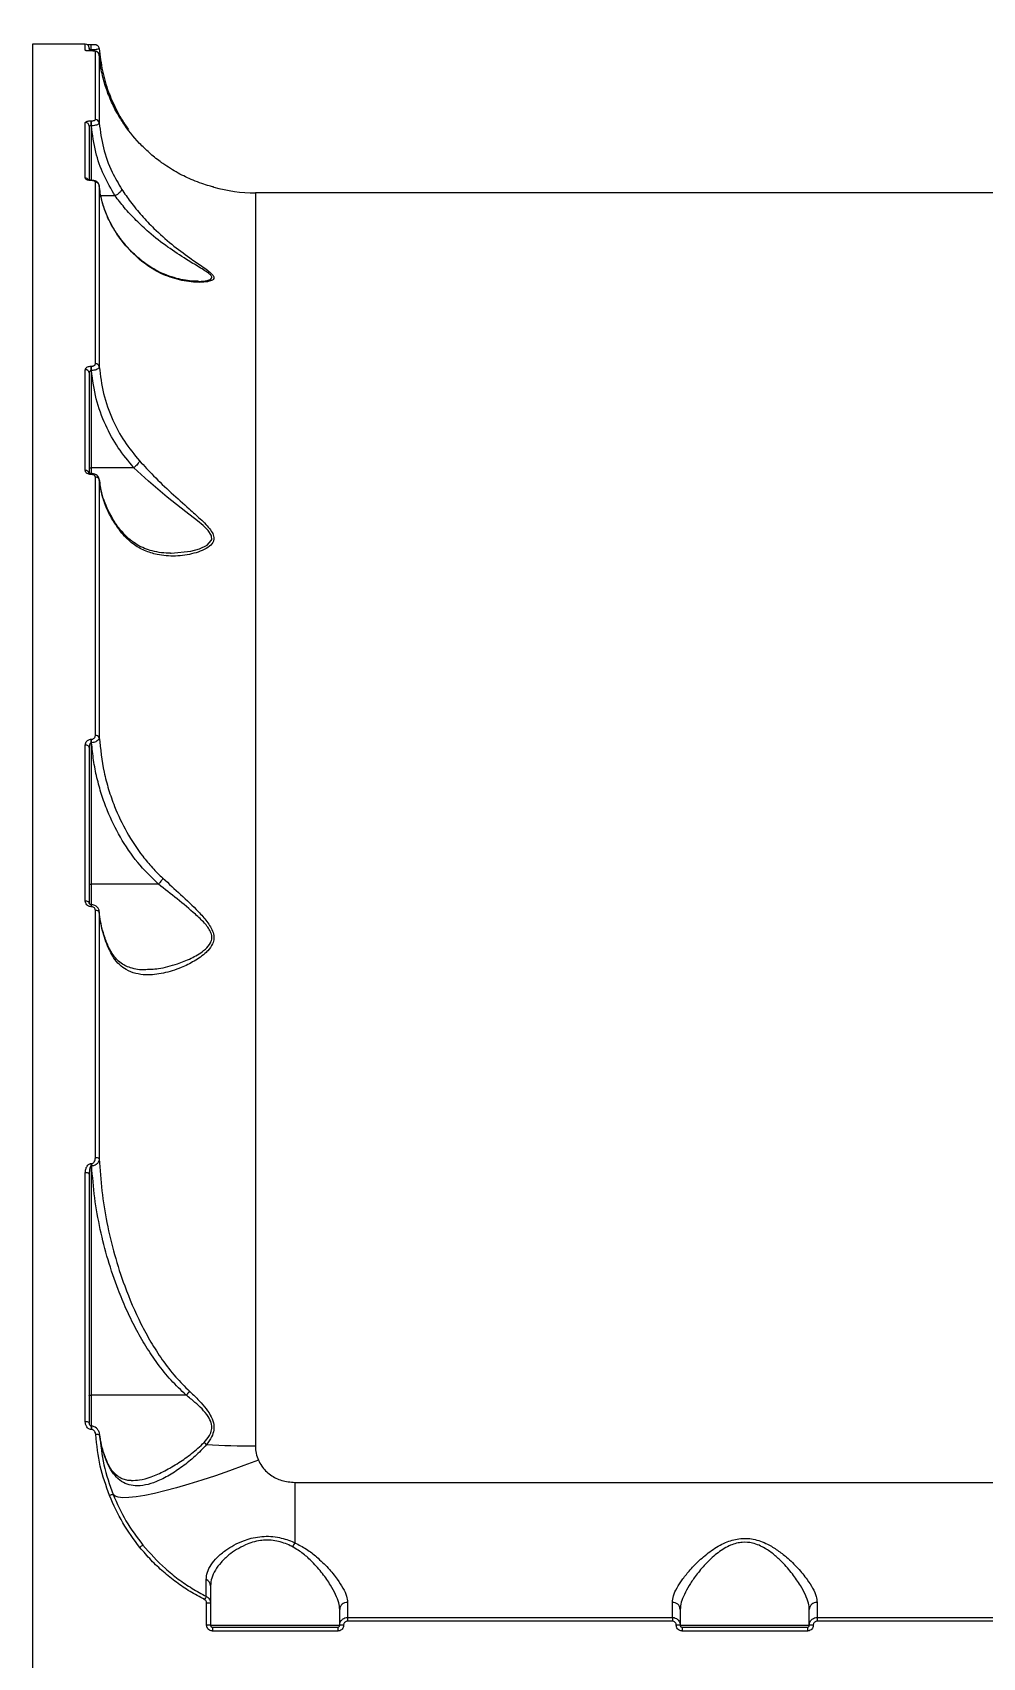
# Model space of a CAD drawing. Header units: millimetres. Extents: x -8760 to 8364, y -7998 to 7451.
# Drawn here: x 62.4 to 305.1, y -2400.8 to -1985.6 of the extents above; entities that cross this region are included whole.
import ezdxf

# ---------------------------------------------------------------- set-up
doc = ezdxf.new("R2010")
doc.units = ezdxf.units.MM
for name, color, linetype in [('DIKOM_ОБЪЕКТ', 7, 'Continuous'), ('DIKOM_РАЗМЕР_ЗОНА', 7, 'Continuous'), ('DIKOM_РАЗМЕР_ОБЪЕКТА', 7, 'Continuous')]:
    doc.layers.add(name, color=color, linetype=linetype)
doc.styles.add('style1', font='arial.ttf', dxfattribs={"width": 0.8})
doc.dimstyles.new('1-50', dxfattribs={"dimtxt": 300, "dimasz": 200, "dimexe": 100, "dimexo": 0, "dimgap": 100, "dimtad": 1, "dimtxsty": 'style1', "dimcen": 200, "dimclrd": 7, "dimclre": 7, "dimclrt": 7, "dimadec": 1, "dimazin": 2, "dimtfac": 1, "dimtmove": 0, "dimatfit": 2, "dimfxl": 0, "dimlwd": 25, "dimlwe": 18, "dimarcsym": 0})

# ---------------------------------------------------------------- blocks, each defined once
blk = doc.blocks.new('*D21')
at = {"layer": 'Defpoints', "color": 0, "transparency": 16777216}
for p in [(-7755.65, -10.55), (8364.4, -2410.44), (8364.4, -7897.56)]:
    blk.add_point(p, dxfattribs=at)
at = {"layer": 'DIKOM_РАЗМЕР_ЗОНА', "color": 7, "lineweight": 18, "transparency": 16777216}
for p, q in [((-7755.65, -10.55), (-7755.65, -7997.56)), ((8364.4, -2410.44), (8364.4, -7997.56))]:
    blk.add_line(p, q, dxfattribs=at)
at = {"layer": 'DIKOM_РАЗМЕР_ЗОНА', "color": 7, "lineweight": 25, "transparency": 16777216}
blk.add_line((-7555.65, -7897.56), (8164.4, -7897.56), dxfattribs=at)
at = {"layer": 'DIKOM_РАЗМЕР_ЗОНА', "color": 7, "transparency": 16777216}
for points in [[(-7555.65, -7864.23), (-7555.65, -7930.9), (-7755.65, -7897.56)], [(8164.4, -7864.23), (8164.4, -7930.9), (8364.4, -7897.56)]]:
    blk.add_solid(points, dxfattribs=at)
at = {"layer": 'DIKOM_РАЗМЕР_ЗОНА', "color": 7, "transparency": 16777216, "insert": (1040.74, -7644.39), "char_height": 300, "attachment_point": 5, "style": 'style1'}
blk.add_mtext('16100', dxfattribs=at)
blk = doc.blocks.new('*D19')
at = {"layer": 'Defpoints', "color": 0, "transparency": 16777216}
for p in [(-5756.7, -306.55), (6365.48, -2710.55), (6365.48, -7111.41)]:
    blk.add_point(p, dxfattribs=at)
at = {"layer": 'DIKOM_РАЗМЕР_ОБЪЕКТА', "color": 7, "lineweight": 18, "transparency": 16777216}
for p, q in [((-5756.7, -306.55), (-5756.7, -7211.41)), ((6365.48, -2710.55), (6365.48, -7211.41))]:
    blk.add_line(p, q, dxfattribs=at)
at = {"layer": 'DIKOM_РАЗМЕР_ОБЪЕКТА', "color": 7, "lineweight": 25, "transparency": 16777216}
blk.add_line((-5556.7, -7111.41), (6165.48, -7111.41), dxfattribs=at)
at = {"layer": 'DIKOM_РАЗМЕР_ОБЪЕКТА', "color": 7, "transparency": 16777216}
for points in [[(-5556.7, -7078.08), (-5556.7, -7144.75), (-5756.7, -7111.41)], [(6165.48, -7078.08), (6165.48, -7144.75), (6365.48, -7111.41)]]:
    blk.add_solid(points, dxfattribs=at)
at = {"layer": 'DIKOM_РАЗМЕР_ОБЪЕКТА', "color": 7, "transparency": 16777216, "insert": (1047.24, -6858.24), "char_height": 300, "attachment_point": 5, "style": 'style1'}
blk.add_mtext('12100', dxfattribs=at)

msp = doc.modelspace()

# ---------------------------------------------------------------- linework, layer by layer
at = {"layer": 'DIKOM_ОБЪЕКТ', "color": 7, "linetype": 'Continuous', "lineweight": 15}
for p, q in [((75.892, -1988.554), (62.392, -1988.554)), ((62.392, -1988.554), (62.392, -2407.552)), ((75.892, -1990.151), (75.892, -1988.554)), ((77.424, -1988.723), (77.392, -1988.723)), ((77.392, -1990.058), (77.392, -1988.723)), ((77.424, -1990.058), (77.424, -1988.723)), ((76.892, -1989.554), (76.892, -1990.158)), ((77.424, -1990.058), (77.392, -1990.058)), ((77.392, -1990.058), (77.392, -1990.31)), ((77.495, -1990.312), (77.392, -1990.312)), ((77.392, -1990.312), (77.392, -1990.317)), ((77.495, -1990.317), (77.392, -1990.317)), ((77.449, -1990.232), (77.424, -1990.058)), ((77.495, -1990.312), (77.495, -1990.317)), ((78.452, -2007.857), (78.452, -1990.427)), ((79.449, -1991.349), (79.449, -2008.741)), ((75.892, -2022.817), (75.892, -2008.616)), ((77.392, -2008.159), (77.447, -2008.159)), ((77.392, -2009.443), (77.392, -2008.159)), ((77.447, -2009.443), (77.392, -2009.443)), ((77.392, -2009.443), (77.392, -2023.361)), ((77.447, -2009.443), (77.447, -2008.159)), ((76.892, -2009.568), (76.892, -2023.195)), ((77.471, -2023.361), (77.392, -2023.361)), ((77.392, -2023.361), (77.392, -2023.444)), ((77.471, -2023.444), (77.392, -2023.444)), ((77.471, -2023.361), (77.471, -2023.361)), ((77.471, -2023.361), (77.471, -2023.444)), ((78.452, -2070.243), (78.452, -2023.855)), ((79.449, -2024.704), (79.449, -2070.989)), ((83.506, -2027.325), (79.844, -2027.325)), ((489.442, -2026.554), (119.342, -2026.554)), ((119.342, -2026.554), (119.342, -2346.707)), ((75.892, -2097.513), (75.892, -2071.792)), ((77.392, -2070.852), (77.471, -2070.852)), ((77.392, -2071.983), (77.392, -2070.852)), ((77.471, -2071.983), (77.471, -2070.852)), ((76.892, -2072.594), (76.892, -2098.253)), ((77.392, -2071.983), (77.392, -2096.784)), ((77.471, -2071.983), (77.392, -2071.983)), ((88.279, -2096.784), (77.392, -2096.784)), ((77.392, -2096.784), (77.392, -2098.23)), ((77.447, -2098.264), (77.392, -2098.264)), ((77.392, -2098.264), (77.392, -2098.526)), ((77.447, -2098.526), (77.392, -2098.526)), ((77.447, -2098.264), (77.447, -2098.526)), ((78.452, -2165.182), (78.452, -2099.205)), ((79.449, -2099.887), (79.449, -2165.719)), ((79.642, -2100.67), (79.521, -2099.79)), ((77.392, -2166.148), (77.495, -2166.148)), ((77.392, -2167.047), (77.392, -2166.148)), ((77.392, -2167.047), (77.392, -2203.202)), ((77.495, -2167.047), (77.392, -2167.047)), ((77.495, -2167.047), (77.495, -2166.148)), ((75.892, -2207.532), (75.892, -2167.669)), ((76.892, -2168.242), (76.892, -2208.011)), ((94.552, -2203.202), (77.392, -2203.202)), ((77.392, -2203.202), (77.392, -2208.425)), ((77.424, -2208.424), (77.392, -2208.424)), ((77.392, -2208.424), (77.392, -2208.949)), ((77.424, -2208.424), (77.424, -2208.949)), ((77.424, -2208.949), (77.392, -2208.949)), ((78.452, -2273.1), (78.452, -2209.921)), ((79.449, -2210.359), (79.449, -2273.398)), ((79.515, -2210.65), (79.481, -2210.226)), ((77.392, -2274.574), (77.513, -2274.574)), ((77.392, -2275.212), (77.392, -2274.574)), ((77.392, -2275.212), (77.392, -2333.742)), ((77.513, -2275.212), (77.392, -2275.212)), ((77.513, -2275.212), (77.513, -2274.574)), ((75.892, -2340.579), (75.892, -2276.94)), ((76.892, -2277.253), (76.892, -2340.741)), ((101.639, -2333.742), (77.392, -2333.742)), ((77.392, -2333.742), (77.392, -2341.711)), ((77.479, -2341.692), (77.392, -2341.692)), ((77.392, -2341.692), (77.392, -2342.535)), ((77.479, -2342.535), (77.392, -2342.535)), ((77.479, -2341.692), (77.479, -2342.535)), ((129.392, -2356.052), (479.392, -2356.052)), ((129.392, -2356.052), (129.392, -2371.461)), ((106.892, -2392.516), (106.892, -2386.89)), ((107.892, -2386.941), (107.892, -2392.554)), ((142.892, -2386.697), (142.892, -2390.554)), ((225.892, -2390.554), (225.892, -2386.697)), ((262.892, -2386.697), (262.892, -2390.554)), ((140.892, -2392.554), (140.892, -2388.504)), ((142.892, -2390.554), (142.892, -2391.514)), ((142.892, -2390.554), (225.892, -2390.554)), ((225.892, -2390.554), (225.892, -2391.514)), ((227.892, -2388.504), (227.892, -2392.554)), ((260.892, -2392.554), (260.892, -2388.504)), ((262.892, -2390.554), (262.892, -2391.514)), ((262.892, -2390.554), (345.892, -2390.554)), ((107.892, -2392.554), (140.892, -2392.554)), ((108.392, -2393.054), (108.392, -2394.02)), ((108.392, -2393.054), (140.392, -2393.054)), ((140.392, -2394.02), (108.392, -2394.02)), ((140.392, -2393.054), (140.392, -2394.02)), ((225.892, -2391.514), (142.892, -2391.514)), ((227.892, -2392.554), (260.892, -2392.554)), ((228.392, -2393.054), (228.392, -2394.02)), ((228.392, -2393.054), (260.392, -2393.054)), ((260.392, -2394.02), (228.392, -2394.02)), ((260.392, -2393.054), (260.392, -2394.02)), ((345.892, -2391.514), (262.892, -2391.514))]:
    msp.add_line(p, q, dxfattribs=at)
at = {"layer": 'DIKOM_ОБЪЕКТ', "color": 7, "linetype": 'Continuous', "lineweight": 15, "flags": 128}
for points in [[(76.892, -2096.947), (76.901, -2096.915), (76.93, -2096.885), (76.976, -2096.856), (77.038, -2096.832), (77.114, -2096.811), (77.2, -2096.796), (77.294, -2096.787), (77.392, -2096.784)], [(97.696, -2118.624), (97.826, -2118.636), (102.847, -2118.106), (105.025, -2117.502), (107.009, -2116.557), (108.081, -2115.412), (108.181, -2115.108), (108.136, -2114.251), (108.039, -2113.987), (107.293, -2112.854), (106.033, -2111.589), (104.56, -2110.345), (101.583, -2108.025), (96.816, -2104.304), (92.025, -2100.266), (88.283, -2096.784), (88.282, -2096.783), (88.282, -2096.783)], [(76.892, -2168.242), (76.872, -2168.131), (76.815, -2168.023), (76.723, -2167.924), (76.599, -2167.837), (76.447, -2167.766), (76.274, -2167.713), (76.087, -2167.68), (75.892, -2167.669)], [(76.892, -2203.363), (76.901, -2203.331), (76.93, -2203.301), (76.976, -2203.273), (77.038, -2203.249), (77.114, -2203.229), (77.2, -2203.214), (77.294, -2203.205), (77.392, -2203.202)], [(76.892, -2208.011), (76.872, -2207.918), (76.815, -2207.828), (76.723, -2207.745), (76.599, -2207.673), (76.447, -2207.613), (76.274, -2207.569), (76.087, -2207.542), (75.892, -2207.532)], [(79.449, -2210.359), (79.418, -2210.272), (79.353, -2210.189), (79.257, -2210.114), (79.132, -2210.048), (78.984, -2209.994), (78.817, -2209.954), (78.638, -2209.929), (78.452, -2209.921)], [(76.892, -2277.253), (76.872, -2277.192), (76.815, -2277.134), (76.723, -2277.079), (76.599, -2277.032), (76.447, -2276.993), (76.274, -2276.964), (76.087, -2276.946), (75.892, -2276.94)], [(76.892, -2333.902), (76.901, -2333.871), (76.93, -2333.841), (76.976, -2333.813), (77.038, -2333.789), (77.114, -2333.769), (77.2, -2333.754), (77.294, -2333.745), (77.392, -2333.742)], [(120.101, -2350.348), (116.407, -2351.755), (112.75, -2353.087), (109.165, -2354.333), (105.688, -2355.479), (102.354, -2356.513), (99.195, -2357.427), (96.242, -2358.211), (93.524, -2358.857), (91.069, -2359.359), (88.901, -2359.712), (87.041, -2359.912), (85.507, -2359.958), (84.315, -2359.848), (83.475, -2359.585), (82.998, -2359.17)]]:
    msp.add_lwpolyline(points, dxfattribs=at)
at = {"layer": 'DIKOM_ОБЪЕКТ', "color": 7, "linetype": 'Continuous', "lineweight": 15}
for centre, radius, start, end in [((75.892, -1989.554), 1, 0, 90), ((75.892, -1991.154), 1.003, 63.22771, 90.005), ((78.453, -1991.425), 0.998, 4.33947, 90.11218), ((75.915, -2009.592), 0.977, 1.4291, 91.37294), ((78.472, -2008.839), 0.982, 5.70002, 91.17802), ((75.903, -2023.845), 1.028, 37.69201, 90.64436), ((78.488, -2024.823), 0.968, 7.04018, 92.1481), ((119.342, -1986.554), 40, 254.58804, 270), ((75.981, -2072.705), 0.917, 6.961, 95.58956), ((78.531, -2071.176), 0.937, 11.51637, 94.84911), ((75.99, -2098.455), 0.947, 20.96182, 95.95046), ((78.555, -2100.124), 0.925, 14.81727, 96.3997), ((78.601, -2166.098), 0.929, 24.11677, 99.27927), ((78.653, -2274.239), 1.157, 46.57551, 100.05491), ((76.135, -2342.244), 1.683, 63.28694, 98.32383), ((78.903, -2345.783), 1.97, 70.73087, 100.08952), ((102.691, -2350.817), 6.089, 46.73288, 54.34216), ((119.219, -2110.368), 236.339, 267.00332, 270.02967), ((83.154, -2361.546), 2.381, 93.76848, 117.08292), ((92.249, -2375.268), 3.558, 117.46657, 132.78415), ((135.746, -2375.409), 7.481, 148.14709, 157.16924), ((106.131, -2382.508), 1.761, 1.82847, 68.86023), ((115.046, -2390.146), 9.641, 148.84124, 154.50334), ((107.141, -2391.775), 4.892, 81.17248, 92.9208), ((142.8, -2388.605), 1.911, 87.24527, 176.95159), ((225.983, -2388.605), 1.911, 3.04831, 92.75144), ((262.8, -2388.605), 1.911, 87.24527, 176.95159), ((107.141, -2399.095), 6.584, 83.45543, 92.17164), ((141.642, -2399.099), 6.587, 87.82974, 96.54266), ((227.141, -2399.095), 6.584, 83.45543, 92.17164), ((261.642, -2399.099), 6.587, 87.82974, 96.54266)]:
    msp.add_arc(centre, radius, start, end, dxfattribs=at)
for points, knots in [([(77.391, -1988.722), (77.378, -1988.722), (77.199, -1988.723), (76.856, -1988.72), (76.517, -1988.715), (76.407, -1988.711), (76.391, -1988.71)], [0, 0, 0, 0, 0.03522892, 0.47706817, 0.92700377, 1, 1, 1, 1]), ([(79.445, -1989.673), (79.446, -1989.668), (79.457, -1989.546), (79.369, -1989.333), (79.215, -1989.09), (79.033, -1988.932), (78.859, -1988.835), (78.711, -1988.785), (78.605, -1988.763), (78.521, -1988.751), (78.382, -1988.739), (78.155, -1988.73), (77.776, -1988.723), (77.534, -1988.723), (77.424, -1988.723)], [0, 0, 0, 0, 0.0055954, 0.1255516, 0.2215457, 0.3025426, 0.3710253, 0.426567, 0.4668799, 0.5036758, 0.5647198, 0.7524163, 0.8880517, 1, 1, 1, 1]), ([(79.445, -1989.673), (79.446, -1989.668), (79.457, -1989.546), (79.369, -1989.333), (79.215, -1989.09), (79.033, -1988.932), (78.859, -1988.835), (78.711, -1988.785), (78.605, -1988.763), (78.521, -1988.751), (78.382, -1988.739), (78.155, -1988.73), (77.776, -1988.723), (77.534, -1988.723), (77.424, -1988.723)], [0, 0, 0, 0, 0.0055954, 0.1255516, 0.2215457, 0.3025426, 0.3710253, 0.426567, 0.4668799, 0.5036758, 0.5647198, 0.7524163, 0.8880517, 1, 1, 1, 1]), ([(77.392, -1990.317), (77.322, -1990.316), (77.079, -1990.315), (76.684, -1990.3), (76.275, -1990.265), (75.959, -1990.214), (75.915, -1990.173), (75.892, -1990.151)], [0, 0, 0, 0, 0.07962453, 0.27571725, 0.47074479, 0.71054428, 1, 1, 1, 1]), ([(77.302, -1990.311), (77.235, -1990.31), (77.038, -1990.31), (76.73, -1990.295), (76.445, -1990.273), (76.283, -1990.248), (76.271, -1990.245), (76.267, -1990.244)], [0, 0, 0, 0, 0.1213902, 0.3603962, 0.6194131, 0.8717011, 1, 1, 1, 1]), ([(77.392, -1990.058), (77.349, -1990.055), (77.294, -1990.052), (77.191, -1990.028), (77.081, -1989.983), (76.972, -1989.895), (76.904, -1989.79), (76.895, -1989.716), (76.892, -1989.68)], [0, 0, 0, 0, 0.1272112, 0.1626801, 0.3404427, 0.5454452, 0.783075, 1, 1, 1, 1]), ([(79.449, -1989.682), (79.435, -1989.713), (79.404, -1989.779), (79.113, -1989.879), (78.651, -1989.965), (78.07, -1990.03), (77.641, -1990.048), (77.424, -1990.058)], [0, 0, 0, 0, 0.1847726, 0.3987911, 0.6012378, 0.7990037, 1, 1, 1, 1]), ([(79.448, -1991.342), (79.448, -1991.342), (79.464, -1991.221), (79.37, -1991), (79.211, -1990.745), (79.014, -1990.576), (78.82, -1990.471), (78.625, -1990.405), (78.388, -1990.358), (78.074, -1990.328), (77.713, -1990.312), (77.52, -1990.314), (77.457, -1990.314)], [0, 0, 0, 0, 0.0006461, 0.1306621, 0.2350446, 0.3261274, 0.409051, 0.4910191, 0.6064914, 0.7971352, 0.9339931, 1, 1, 1, 1]), ([(78.452, -1990.427), (78.435, -1990.411), (78.407, -1990.382), (78.202, -1990.349), (77.945, -1990.327), (77.695, -1990.318), (77.541, -1990.317), (77.495, -1990.317)], [0, 0, 0, 0, 0.30253742, 0.53469663, 0.7254846, 0.91709303, 1, 1, 1, 1]), ([(79.449, -1989.682), (79.668, -1991.606), (80.097, -1995.379), (81.283, -1999.39), (82.08, -2001.468), (82.207, -2001.799)], [0, 0, 0, 0, 0.4665347, 0.9150106, 1, 1, 1, 1]), ([(95.734, -2019.097), (95.491, -2018.922), (94.268, -2018.043), (92.203, -2016.355), (88.836, -2013.098), (86.081, -2009.614), (83.727, -2005.739), (82.154, -2002.526), (80.831, -1998.897), (79.876, -1995.165), (79.591, -1992.621), (79.449, -1991.349)], [0, 0, 0, 0, 0.024296, 0.1222472, 0.2202179, 0.4215158, 0.5118874, 0.6322357, 0.7525909, 0.8762945, 1, 1, 1, 1]), ([(82.207, -2001.799), (82.211, -2001.808), (82.239, -2001.879), (82.239, -2001.991), (82.12, -2002.121), (82.09, -2002.154)], [0, 0, 0, 0, 0.0909895, 0.7718558, 1, 1, 1, 1]), ([(82.207, -2001.799), (82.827, -2003.229), (83.838, -2005.56), (85.532, -2008.438), (86.522, -2009.808), (86.927, -2010.368)], [0, 0, 0, 0, 0.4841665, 0.7890456, 1, 1, 1, 1]), ([(75.892, -2008.616), (75.908, -2008.564), (75.941, -2008.461), (76.2, -2008.324), (76.581, -2008.221), (77.003, -2008.167), (77.281, -2008.161), (77.392, -2008.159)], [0, 0, 0, 0, 0.2150397, 0.4299773, 0.6447261, 0.8592369, 1, 1, 1, 1]), ([(77.392, -2009.443), (77.355, -2009.444), (77.262, -2009.445), (77.121, -2009.46), (76.994, -2009.488), (76.908, -2009.525), (76.897, -2009.554), (76.892, -2009.568)], [0, 0, 0, 0, 0.1407143, 0.3552044, 0.5700188, 0.7849365, 1, 1, 1, 1]), ([(77.447, -2008.159), (77.521, -2008.158), (77.709, -2008.154), (77.991, -2008.117), (78.246, -2008.049), (78.418, -2007.958), (78.44, -2007.891), (78.452, -2007.857)], [0, 0, 0, 0, 0.14226967, 0.35714273, 0.57160111, 0.78578125, 1, 1, 1, 1]), ([(79.449, -2008.741), (79.427, -2008.813), (79.383, -2008.956), (79.04, -2009.158), (78.533, -2009.319), (77.969, -2009.415), (77.595, -2009.435), (77.447, -2009.443)], [0, 0, 0, 0, 0.2142387, 0.4283113, 0.6427237, 0.8575887, 1, 1, 1, 1]), ([(83.506, -2027.325), (82.485, -2025.572), (80.417, -2022.025), (78.294, -2015.987), (77.739, -2011.698), (77.447, -2009.443)], [0, 0, 0, 0, 0.31656854, 0.64066642, 1, 1, 1, 1]), ([(79.449, -2008.741), (79.727, -2010.856), (80.292, -2015.143), (82.37, -2020.851), (84.357, -2024.218), (85.216, -2025.673)], [0, 0, 0, 0, 0.35585866, 0.72147809, 1, 1, 1, 1]), ([(108.713, -2025.117), (108.68, -2025.108), (108.595, -2025.086), (107.45, -2024.776), (105.665, -2024.209), (102.929, -2023.176), (99.585, -2021.619), (97.018, -2019.937), (95.734, -2019.097)], [0, 0, 0, 0, 0.0730063, 0.1858613, 0.3384083, 0.4916309, 0.7458195, 1, 1, 1, 1]), ([(77.392, -2023.444), (77.305, -2023.442), (77.048, -2023.436), (76.63, -2023.371), (76.224, -2023.23), (75.945, -2023.036), (75.909, -2022.89), (75.892, -2022.817)], [0, 0, 0, 0, 0.1083141, 0.3204261, 0.5430822, 0.7715443, 1, 1, 1, 1]), ([(77.392, -2023.357), (77.332, -2023.357), (77.176, -2023.358), (76.954, -2023.325), (76.78, -2023.281), (76.683, -2023.24), (76.682, -2023.239), (76.682, -2023.238)], [0, 0, 0, 0, 0.1628496, 0.4285108, 0.6544618, 0.8458067, 1, 1, 1, 1]), ([(79.426, -2024.661), (79.413, -2024.545), (79.384, -2024.291), (79.159, -2023.959), (78.832, -2023.678), (78.36, -2023.467), (77.874, -2023.354), (77.551, -2023.373), (77.471, -2023.377)], [0, 0, 0, 0, 0.1328887, 0.2915015, 0.4528989, 0.6479426, 0.9136629, 1, 1, 1, 1]), ([(78.452, -2023.855), (78.44, -2023.807), (78.417, -2023.71), (78.235, -2023.583), (77.97, -2023.491), (77.698, -2023.449), (77.53, -2023.445), (77.471, -2023.444)], [0, 0, 0, 0, 0.2287949, 0.4578199, 0.6784819, 0.8883129, 1, 1, 1, 1]), ([(79.898, -2027.571), (79.885, -2027.525), (79.63, -2026.58), (79.483, -2025.604), (79.444, -2024.675), (79.443, -2024.662)], [0, 0, 0, 0, 0.047729, 0.9864735, 1, 1, 1, 1]), ([(89.76, -2043.586), (88.388, -2042.279), (85.61, -2039.632), (82.943, -2035.654), (81.128, -2031.892), (79.964, -2028.434), (79.621, -2025.953), (79.449, -2024.704)], [0, 0, 0, 0, 0.23987799, 0.48587403, 0.63942137, 0.81854875, 1, 1, 1, 1]), ([(85.216, -2025.673), (85.216, -2025.687), (85.216, -2025.738), (85.172, -2025.888), (84.987, -2026.17), (84.599, -2026.56), (84.089, -2026.968), (83.705, -2027.205), (83.513, -2027.323)], [0, 0, 0, 0, 0.0380633, 0.1491751, 0.3618753, 0.5745875, 0.7872932, 1, 1, 1, 1]), ([(85.216, -2025.673), (85.932, -2026.732), (87.48, -2029.02), (90.276, -2032.407), (93.797, -2036.115), (97.965, -2039.784), (102.139, -2042.913), (105.215, -2045.004), (107.124, -2046.341), (108.24, -2047.259), (108.679, -2047.863), (108.782, -2048.335), (108.589, -2048.797), (107.497, -2049.253), (105.711, -2049.471), (102.717, -2049.385), (98.767, -2048.663), (94.82, -2047.059), (91.838, -2045.269), (90.453, -2044.147), (89.76, -2043.586)], [0, 0, 0, 0, 0.059053, 0.1277263, 0.196514, 0.2913058, 0.3861764, 0.4527487, 0.4869211, 0.5208953, 0.5489017, 0.5542386, 0.5800319, 0.6151942, 0.6622395, 0.7094939, 0.8075746, 0.905611, 0.9528158, 1, 1, 1, 1]), ([(89.627, -2043.306), (89.224, -2042.961), (88.03, -2041.94), (86.303, -2040.083), (84.444, -2037.758), (82.857, -2035.305), (81.554, -2032.753), (80.533, -2030.171), (80.106, -2028.424), (79.898, -2027.571)], [0, 0, 0, 0, 0.0775326, 0.2297796, 0.3834989, 0.5385725, 0.6945224, 0.850764, 1, 1, 1, 1]), ([(83.513, -2027.323), (83.512, -2027.324), (83.509, -2027.324), (83.507, -2027.325), (83.506, -2027.325)], [0, 0, 0, 0, 0.6173159, 1, 1, 1, 1]), ([(104.67, -2049.164), (104.759, -2049.168), (105.606, -2049.204), (106.86, -2049.055), (108.042, -2048.676), (108.254, -2048.259), (108.145, -2047.836), (107.671, -2047.283), (106.488, -2046.458), (104.494, -2045.238), (101.274, -2043.333), (96.895, -2040.465), (92.561, -2037.087), (88.839, -2033.632), (85.929, -2030.491), (84.239, -2028.303), (83.513, -2027.323), (83.513, -2027.323)], [0, 0, 0, 0, 0.0082973, 0.0791703, 0.1292297, 0.1648073, 0.1721542, 0.2112374, 0.2601376, 0.3109856, 0.4114724, 0.5547452, 0.7014073, 0.8050105, 0.9110164, 0.9999513, 1, 1, 1, 1]), ([(89.598, -2043.337), (89.64, -2043.377), (89.711, -2043.444), (89.746, -2043.545), (89.76, -2043.586)], [0, 0, 0, 0, 0.596453, 1, 1, 1, 1]), ([(104.67, -2049.173), (104.277, -2049.167), (103.251, -2049.153), (101.405, -2048.93), (99.124, -2048.44), (96.754, -2047.67), (94.48, -2046.66), (92.385, -2045.438), (90.776, -2044.324), (89.9, -2043.535), (89.635, -2043.296)], [0, 0, 0, 0, 0.082562, 0.2156357, 0.3635501, 0.5207064, 0.6687382, 0.809649, 0.9424235, 1, 1, 1, 1]), ([(75.892, -2071.792), (75.902, -2071.709), (75.925, -2071.522), (76.128, -2071.255), (76.467, -2071.032), (76.903, -2070.882), (77.229, -2070.862), (77.392, -2070.852)], [0, 0, 0, 0, 0.1742058, 0.3895847, 0.5957892, 0.7978773, 1, 1, 1, 1]), ([(77.471, -2070.852), (77.579, -2070.846), (77.793, -2070.834), (78.08, -2070.735), (78.3, -2070.589), (78.43, -2070.417), (78.445, -2070.297), (78.452, -2070.243)], [0, 0, 0, 0, 0.2040183, 0.4080577, 0.6135341, 0.8265734, 1, 1, 1, 1]), ([(79.449, -2070.989), (79.434, -2071.071), (79.399, -2071.256), (79.132, -2071.526), (78.687, -2071.762), (78.114, -2071.931), (77.686, -2071.966), (77.471, -2071.983)], [0, 0, 0, 0, 0.1700446, 0.3807981, 0.5866843, 0.7931165, 1, 1, 1, 1]), ([(79.449, -2070.989), (79.733, -2073.29), (80.311, -2077.958), (82.628, -2084.357), (85.73, -2090.176), (88.406, -2093.423), (89.76, -2095.065)], [0, 0, 0, 0, 0.2625647, 0.5326627, 0.7636482, 1, 1, 1, 1]), ([(77.392, -2071.983), (77.346, -2071.987), (77.291, -2071.992), (77.187, -2072.031), (77.077, -2072.104), (76.967, -2072.251), (76.902, -2072.421), (76.895, -2072.54), (76.892, -2072.594)], [0, 0, 0, 0, 0.1444553, 0.1755274, 0.3626136, 0.570989, 0.8046489, 1, 1, 1, 1]), ([(88.279, -2096.784), (86.89, -2095.119), (84.078, -2091.751), (80.861, -2085.802), (78.413, -2079.184), (77.788, -2074.405), (77.471, -2071.983)], [0, 0, 0, 0, 0.2328895, 0.4712974, 0.7319719, 1, 1, 1, 1]), ([(89.76, -2095.065), (90.933, -2096.33), (93.508, -2099.108), (97.842, -2103.229), (101.906, -2106.863), (104.87, -2109.492), (106.701, -2111.258), (107.878, -2112.608), (108.683, -2113.952), (108.8, -2114.938), (108.513, -2115.956), (107.598, -2116.992), (105.795, -2117.989), (102.848, -2118.959), (98.933, -2119.54), (94.638, -2119.201), (91.022, -2118.068), (87.916, -2116.388), (86.144, -2114.504), (85.216, -2113.518)], [0, 0, 0, 0, 0.0790151, 0.1734913, 0.2680525, 0.3287197, 0.36136, 0.3938955, 0.4223255, 0.4513108, 0.4599352, 0.4989814, 0.5451076, 0.59144, 0.6890345, 0.7865933, 0.8555731, 0.9244489, 1, 1, 1, 1]), ([(89.76, -2095.065), (89.745, -2095.102), (89.702, -2095.209), (89.551, -2095.466), (89.246, -2095.862), (88.792, -2096.345), (88.452, -2096.637), (88.282, -2096.783)], [0, 0, 0, 0, 0.0873084, 0.2536238, 0.5023865, 0.7511968, 1, 1, 1, 1]), ([(77.392, -2098.526), (77.281, -2098.521), (77.003, -2098.508), (76.581, -2098.387), (76.2, -2098.157), (75.941, -2097.854), (75.908, -2097.626), (75.892, -2097.513)], [0, 0, 0, 0, 0.1407657, 0.3552729, 0.5700074, 0.7849287, 1, 1, 1, 1]), ([(77.392, -2098.261), (77.336, -2098.26), (77.212, -2098.257), (77.045, -2098.215), (76.924, -2098.163), (76.857, -2098.115), (76.855, -2098.111), (76.853, -2098.109)], [0, 0, 0, 0, 0.18274738, 0.40906363, 0.61150857, 0.80330093, 1, 1, 1, 1]), ([(79.427, -2099.803), (79.43, -2099.769), (79.445, -2099.548), (79.255, -2099.162), (78.891, -2098.721), (78.347, -2098.409), (77.833, -2098.254), (77.521, -2098.279), (77.447, -2098.285)], [0, 0, 0, 0, 0.03728255, 0.24556613, 0.4491958, 0.67120635, 0.92229969, 1, 1, 1, 1]), ([(78.452, -2099.205), (78.44, -2099.128), (78.418, -2098.976), (78.246, -2098.773), (77.991, -2098.619), (77.709, -2098.537), (77.521, -2098.529), (77.447, -2098.526)], [0, 0, 0, 0, 0.2142627, 0.4283928, 0.64288, 0.8577443, 1, 1, 1, 1]), ([(85.216, -2113.518), (84.167, -2112.071), (82.459, -2109.715), (80.88, -2106.173), (79.888, -2103.09), (79.597, -2100.968), (79.449, -2099.887)], [0, 0, 0, 0, 0.3422139, 0.5572654, 0.7746014, 1, 1, 1, 1]), ([(85.117, -2113.01), (84.817, -2112.644), (83.906, -2111.535), (82.671, -2109.557), (81.402, -2107.101), (80.448, -2104.547), (79.851, -2102.395), (79.693, -2101.091), (79.642, -2100.67)], [0, 0, 0, 0, 0.0975033, 0.2958433, 0.496388, 0.6988628, 0.9028209, 1, 1, 1, 1]), ([(88.282, -2096.783), (88.281, -2096.783), (88.281, -2096.784), (88.28, -2096.784), (88.279, -2096.784), (88.279, -2096.784)], [0, 0, 0, 0, 0.3635077, 0.8657659, 1, 1, 1, 1]), ([(85.054, -2113.059), (85.101, -2113.112), (85.191, -2113.214), (85.215, -2113.39), (85.216, -2113.492), (85.216, -2113.518)], [0, 0, 0, 0, 0.4445424, 0.8581372, 1, 1, 1, 1]), ([(97.696, -2118.625), (96.917, -2118.606), (95.314, -2118.566), (93.084, -2118.134), (90.995, -2117.464), (89.137, -2116.537), (87.451, -2115.346), (86.122, -2114.154), (85.416, -2113.294), (85.141, -2112.96)], [0, 0, 0, 0, 0.1651236, 0.340085, 0.4860139, 0.6407037, 0.7905191, 0.9185974, 1, 1, 1, 1]), ([(75.892, -2167.669), (75.892, -2167.641), (75.896, -2167.434), (75.979, -2167.078), (76.232, -2166.667), (76.565, -2166.377), (76.956, -2166.185), (77.246, -2166.16), (77.392, -2166.148)], [0, 0, 0, 0, 0.0392298, 0.2872254, 0.4951872, 0.6709966, 0.8352919, 1, 1, 1, 1]), ([(77.392, -2167.047), (77.366, -2167.05), (77.315, -2167.055), (77.215, -2167.113), (77.105, -2167.244), (77, -2167.473), (76.919, -2167.791), (76.893, -2168.06), (76.892, -2168.22), (76.892, -2168.242)], [0, 0, 0, 0, 0.0553012, 0.1097867, 0.2437099, 0.4175461, 0.6517661, 0.9518621, 1, 1, 1, 1]), ([(77.495, -2166.148), (77.589, -2166.14), (77.778, -2166.124), (78.03, -2166.001), (78.24, -2165.816), (78.397, -2165.556), (78.449, -2165.332), (78.451, -2165.201), (78.452, -2165.182)], [0, 0, 0, 0, 0.1672873, 0.3344286, 0.5091362, 0.7130638, 0.957749, 1, 1, 1, 1]), ([(79.449, -2165.719), (79.447, -2165.744), (79.437, -2165.918), (79.319, -2166.22), (78.99, -2166.569), (78.561, -2166.823), (78.055, -2166.998), (77.683, -2167.031), (77.495, -2167.047)], [0, 0, 0, 0, 0.0391445, 0.2683229, 0.4664094, 0.6436434, 0.8199238, 1, 1, 1, 1]), ([(94.555, -2203.201), (92.724, -2201.393), (89.014, -2197.732), (84.747, -2191.324), (81.845, -2185.414), (79.991, -2180.286), (78.804, -2175.972), (77.929, -2171.553), (77.64, -2168.549), (77.495, -2167.047)], [0, 0, 0, 0, 0.1852055, 0.375222, 0.5580267, 0.667272, 0.7765213, 0.8882601, 1, 1, 1, 1]), ([(79.449, -2165.719), (79.758, -2168.683), (80.226, -2173.164), (81.791, -2179.006), (83.593, -2184.182), (86.351, -2189.999), (89.764, -2195.167), (92.982, -2199.031), (94.817, -2200.809), (95.734, -2201.698)], [0, 0, 0, 0, 0.2227148, 0.3367345, 0.4507489, 0.6310035, 0.8132755, 0.9066459, 1, 1, 1, 1]), ([(95.734, -2201.698), (97.231, -2203.069), (100.263, -2205.849), (104.135, -2209.484), (106.66, -2212.264), (107.915, -2214.06), (108.614, -2215.515), (108.84, -2217.041), (108.411, -2218.707), (107.555, -2219.845), (106.008, -2221.388), (103.726, -2222.954), (100, -2224.77), (95.782, -2226.1), (91.881, -2226.518), (88.728, -2226.1), (86.466, -2225.217), (84.583, -2223.825), (83.202, -2222.226), (82.501, -2220.909), (82.207, -2220.356)], [0, 0, 0, 0, 0.0952093, 0.1929564, 0.2448007, 0.2710693, 0.2981696, 0.3242898, 0.3503873, 0.3910752, 0.4019423, 0.4719623, 0.5438094, 0.6393957, 0.737851, 0.7988547, 0.861365, 0.9113746, 0.9628374, 1, 1, 1, 1]), ([(90.894, -2224.973), (92.122, -2224.946), (94.883, -2224.884), (98.969, -2223.753), (102.924, -2222.244), (105.304, -2220.848), (106.953, -2219.474), (107.849, -2218.489), (108.317, -2216.987), (108.08, -2215.656), (107.413, -2214.441), (106.77, -2213.63), (105.695, -2212.416), (103.353, -2210.227), (99.327, -2206.942), (96.144, -2204.449), (94.552, -2203.202)], [0, 0, 0, 0, 0.1105005, 0.2485085, 0.3481918, 0.4475011, 0.4623434, 0.5166424, 0.5502388, 0.5837025, 0.6157821, 0.6480667, 0.6549258, 0.7267039, 0.8633008, 1, 1, 1, 1]), ([(94.552, -2203.202), (94.552, -2203.202), (94.553, -2203.202), (94.554, -2203.201), (94.555, -2203.201), (94.555, -2203.201)], [0, 0, 0, 0, 0.4000047, 0.7581651, 1, 1, 1, 1]), ([(95.734, -2201.698), (95.707, -2201.745), (95.618, -2201.9), (95.392, -2202.235), (95.018, -2202.714), (94.709, -2203.038), (94.555, -2203.201)], [0, 0, 0, 0, 0.1074773, 0.3494864, 0.6747595, 1, 1, 1, 1]), ([(77.392, -2208.949), (77.316, -2208.945), (77.069, -2208.935), (76.655, -2208.799), (76.236, -2208.48), (75.947, -2208.036), (75.91, -2207.7), (75.892, -2207.532)], [0, 0, 0, 0, 0.0931682, 0.3039233, 0.5302475, 0.7652084, 1, 1, 1, 1]), ([(77.392, -2208.421), (77.367, -2208.421), (77.298, -2208.422), (77.186, -2208.391), (77.068, -2208.331), (76.967, -2208.237), (76.899, -2208.125), (76.902, -2208.049), (76.903, -2208.011)], [0, 0, 0, 0, 0.0675407, 0.1855447, 0.3240986, 0.5015465, 0.7457855, 1, 1, 1, 1]), ([(79.439, -2210.245), (79.44, -2210.23), (79.454, -2209.975), (79.258, -2209.482), (78.806, -2208.891), (78.149, -2208.492), (77.656, -2208.456), (77.424, -2208.439)], [0, 0, 0, 0, 0.0155208, 0.2612698, 0.5139347, 0.7709923, 1, 1, 1, 1]), ([(78.452, -2209.921), (78.439, -2209.806), (78.413, -2209.577), (78.216, -2209.273), (77.929, -2209.053), (77.644, -2208.958), (77.475, -2208.951), (77.424, -2208.949)], [0, 0, 0, 0, 0.2336711, 0.4672916, 0.6955223, 0.9086915, 1, 1, 1, 1]), ([(82.207, -2220.356), (82.08, -2220.083), (81.283, -2218.367), (80.097, -2215.057), (79.668, -2211.946), (79.449, -2210.359)], [0, 0, 0, 0, 0.08498791, 0.53347253, 1, 1, 1, 1]), ([(82.149, -2219.819), (82.13, -2219.786), (81.635, -2218.882), (80.925, -2217.028), (80.075, -2214.266), (79.619, -2212.126), (79.534, -2210.913), (79.515, -2210.65)], [0, 0, 0, 0, 0.01144537, 0.31036171, 0.61197761, 0.91581956, 1, 1, 1, 1]), ([(82.207, -2220.356), (82.211, -2220.336), (82.237, -2220.175), (82.245, -2219.978), (82.148, -2219.853), (82.131, -2219.83)], [0, 0, 0, 0, 0.1036982, 0.8366986, 1, 1, 1, 1]), ([(90.907, -2225.082), (90.838, -2225.085), (90.085, -2225.123), (88.779, -2224.934), (87.088, -2224.511), (85.656, -2223.844), (84.447, -2222.97), (83.417, -2221.877), (82.669, -2220.844), (82.294, -2220.075), (82.157, -2219.793)], [0, 0, 0, 0, 0.017579, 0.1926847, 0.363148, 0.5134468, 0.6719538, 0.8048989, 0.9285714, 1, 1, 1, 1]), ([(75.892, -2276.94), (75.913, -2276.629), (75.955, -2276.033), (76.264, -2275.299), (76.654, -2274.848), (77.024, -2274.617), (77.269, -2274.588), (77.392, -2274.574)], [0, 0, 0, 0, 0.30889358, 0.59235564, 0.76975057, 0.88450396, 1, 1, 1, 1]), ([(77.392, -2275.212), (77.375, -2275.215), (77.337, -2275.219), (77.273, -2275.264), (77.16, -2275.409), (76.928, -2276.07), (76.908, -2276.723), (76.892, -2277.253)], [0, 0, 0, 0, 0.0232909, 0.0519887, 0.10425, 0.2733691, 1, 1, 1, 1]), ([(77.513, -2274.574), (77.593, -2274.565), (77.751, -2274.547), (77.986, -2274.401), (78.226, -2274.119), (78.414, -2273.663), (78.439, -2273.294), (78.452, -2273.1)], [0, 0, 0, 0, 0.1190044, 0.2374261, 0.412316, 0.691038, 1, 1, 1, 1]), ([(79.449, -2273.398), (79.414, -2273.634), (79.346, -2274.097), (78.932, -2274.653), (78.443, -2274.991), (77.977, -2275.17), (77.671, -2275.198), (77.513, -2275.212)], [0, 0, 0, 0, 0.273649, 0.5372766, 0.7207962, 0.8565557, 1, 1, 1, 1]), ([(101.648, -2333.74), (100.335, -2332.492), (97.693, -2329.98), (94.328, -2325.736), (91.317, -2321.279), (88.662, -2316.619), (86.302, -2311.784), (83.889, -2305.982), (81.595, -2299.2), (79.615, -2291.365), (78.172, -2283.36), (77.733, -2277.928), (77.513, -2275.212)], [0, 0, 0, 0, 0.0822812, 0.1655628, 0.2475151, 0.3294893, 0.4129247, 0.4963691, 0.6209046, 0.7454524, 0.8727277, 1, 1, 1, 1]), ([(79.449, -2273.398), (79.633, -2276.128), (80.002, -2281.587), (81.344, -2289.758), (83.258, -2297.881), (86.044, -2306.549), (89.228, -2313.998), (92.599, -2320.219), (95.542, -2324.791), (98.772, -2329.046), (101.297, -2331.558), (102.488, -2332.742)], [0, 0, 0, 0, 0.1269756, 0.2539549, 0.3836716, 0.5133752, 0.6746734, 0.756561, 0.838427, 0.9238205, 1, 1, 1, 1]), ([(102.488, -2332.742), (102.466, -2332.773), (102.346, -2332.938), (102.074, -2333.284), (101.799, -2333.578), (101.648, -2333.74)], [0, 0, 0, 0, 0.09273738, 0.4977871, 1, 1, 1, 1]), ([(102.488, -2332.742), (103.215, -2333.425), (104.558, -2334.688), (106.407, -2336.693), (107.83, -2338.673), (108.717, -2340.715), (108.81, -2342.686), (108.166, -2344.633), (107.339, -2345.745), (106.864, -2346.383)], [0, 0, 0, 0, 0.1839847, 0.3401603, 0.4956539, 0.6241885, 0.7374698, 0.849218, 1, 1, 1, 1]), ([(101.639, -2333.742), (101.641, -2333.742), (101.643, -2333.742), (101.646, -2333.741), (101.647, -2333.74), (101.648, -2333.74)], [0, 0, 0, 0, 0.4227427, 0.7708021, 1, 1, 1, 1]), ([(106.24, -2345.87), (106.736, -2345.311), (107.586, -2344.353), (108.237, -2342.718), (108.232, -2341.597), (107.972, -2340.429), (107.227, -2338.988), (105.736, -2337.241), (103.799, -2335.467), (102.403, -2334.352), (101.639, -2333.742)], [0, 0, 0, 0, 0.1504037, 0.2579082, 0.3420709, 0.3655526, 0.4905014, 0.6488115, 0.8079293, 1, 1, 1, 1]), ([(77.392, -2342.535), (77.252, -2342.52), (76.974, -2342.489), (76.567, -2342.245), (76.191, -2341.818), (75.937, -2341.227), (75.906, -2340.783), (75.892, -2340.579)], [0, 0, 0, 0, 0.152297, 0.3040465, 0.5080298, 0.77323, 1, 1, 1, 1]), ([(77.433, -2341.686), (77.418, -2341.689), (77.387, -2341.695), (77.329, -2341.683), (77.24, -2341.637), (77.106, -2341.507), (76.96, -2341.234), (76.885, -2340.954), (76.897, -2340.773), (76.899, -2340.741)], [0, 0, 0, 0, 0.0361118, 0.0772293, 0.141917, 0.2913383, 0.5429207, 0.9184493, 1, 1, 1, 1]), ([(79.53, -2343.774), (79.528, -2343.734), (79.512, -2343.381), (79.27, -2342.797), (78.773, -2342.154), (78.163, -2341.801), (77.704, -2341.656), (77.484, -2341.695), (77.478, -2341.696)], [0, 0, 0, 0, 0.03814884, 0.33311975, 0.57498913, 0.79091551, 0.99352242, 1, 1, 1, 1]), ([(78.558, -2343.843), (78.533, -2343.677), (78.485, -2343.348), (78.257, -2342.943), (77.972, -2342.676), (77.706, -2342.552), (77.543, -2342.54), (77.479, -2342.535)], [0, 0, 0, 0, 0.2717839, 0.5388509, 0.7375757, 0.8965986, 1, 1, 1, 1]), ([(82.07, -2359.426), (81.187, -2356.924), (79.397, -2351.858), (78.84, -2346.537), (78.558, -2343.843)], [0, 0, 0, 0, 0.4937618, 1, 1, 1, 1]), ([(79.553, -2343.923), (79.82, -2346.494), (80.362, -2351.701), (82.112, -2356.66), (82.998, -2359.17)], [0, 0, 0, 0, 0.4937664, 1, 1, 1, 1]), ([(81.377, -2350.811), (81.006, -2349.826), (80.156, -2347.569), (79.77, -2345.237), (79.553, -2343.923)], [0, 0, 0, 0, 0.4365708, 1, 1, 1, 1]), ([(81.351, -2350.468), (81.232, -2350.202), (80.717, -2349.053), (80.128, -2346.954), (79.666, -2344.98), (79.572, -2343.91), (79.56, -2343.769)], [0, 0, 0, 0, 0.1224965, 0.5293421, 0.9380393, 1, 1, 1, 1]), ([(106.864, -2346.383), (105.896, -2347.414), (103.937, -2349.501), (100.677, -2352.071), (97.35, -2354.303), (94.167, -2355.906), (91.228, -2356.826), (88.736, -2357.026), (86.546, -2356.583), (84.691, -2355.585), (83.046, -2353.944), (81.991, -2352.229), (81.489, -2351.068), (81.377, -2350.811)], [0, 0, 0, 0, 0.10273558, 0.20802708, 0.31992201, 0.43458687, 0.53373439, 0.63555079, 0.7190777, 0.80488294, 0.88851019, 0.97533407, 1, 1, 1, 1]), ([(87.635, -2355.534), (88.323, -2355.523), (89.938, -2355.496), (92.8, -2354.658), (96.176, -2353.187), (99.659, -2351.135), (103.11, -2348.762), (105.19, -2346.84), (106.24, -2345.87)], [0, 0, 0, 0, 0.1232456, 0.2891699, 0.4732565, 0.6616146, 0.8292375, 1, 1, 1, 1]), ([(119.342, -2346.707), (119.342, -2346.765), (119.346, -2347.405), (119.474, -2348.659), (119.889, -2349.778), (120.101, -2350.348)], [0, 0, 0, 0, 0.0468171, 0.5142867, 1, 1, 1, 1]), ([(81.315, -2350.486), (81.321, -2350.494), (81.378, -2350.572), (81.378, -2350.691), (81.378, -2350.795), (81.377, -2350.811)], [0, 0, 0, 0, 0.0890961, 0.8585768, 1, 1, 1, 1]), ([(87.642, -2355.565), (87.355, -2355.566), (86.607, -2355.567), (85.543, -2355.277), (84.464, -2354.747), (83.521, -2353.977), (82.669, -2352.984), (81.924, -2351.83), (81.505, -2350.879), (81.321, -2350.462)], [0, 0, 0, 0, 0.1067882, 0.2773263, 0.4563608, 0.6002315, 0.7388903, 0.8858382, 1, 1, 1, 1]), ([(120.101, -2350.348), (120.368, -2350.868), (121.117, -2352.322), (123.123, -2354.247), (126.073, -2355.763), (128.278, -2355.955), (129.392, -2356.052)], [0, 0, 0, 0, 0.1529651, 0.4283776, 0.7114357, 1, 1, 1, 1]), ([(89.833, -2372.657), (88.303, -2370.621), (85.209, -2366.5), (83.125, -2361.802), (82.07, -2359.426)], [0, 0, 0, 0, 0.4941755, 1, 1, 1, 1]), ([(82.998, -2359.17), (84.006, -2361.442), (86.045, -2366.039), (89.075, -2370.072), (90.608, -2372.111)], [0, 0, 0, 0, 0.4941558, 1, 1, 1, 1]), ([(106.767, -2380.866), (106.826, -2380.252), (106.948, -2379.005), (107.954, -2377.092), (109.53, -2375.182), (111.528, -2373.489), (113.82, -2372.042), (116.036, -2371.006), (118.28, -2370.285), (120.423, -2369.876), (122.703, -2369.767), (125.548, -2370.068), (127.798, -2370.762), (129.178, -2371.367), (129.392, -2371.461)], [0, 0, 0, 0, 0.1084785, 0.2202191, 0.3276469, 0.438309, 0.5238027, 0.6115056, 0.6745148, 0.7390886, 0.8027746, 0.868898, 0.9797337, 1, 1, 1, 1]), ([(225.892, -2386.697), (225.953, -2386.151), (226.078, -2385.043), (227.001, -2383.07), (228.354, -2380.94), (230.226, -2378.573), (232.689, -2375.994), (235.764, -2373.425), (239.181, -2371.38), (242.293, -2370.435), (244.738, -2370.305), (246.607, -2370.521), (248.453, -2371.041), (250.558, -2371.958), (252.816, -2373.342), (255.455, -2375.424), (258.063, -2377.991), (260.271, -2380.691), (261.816, -2383.118), (262.724, -2385.106), (262.839, -2386.198), (262.892, -2386.697)], [0, 0, 0, 0, 0.05458257, 0.11103071, 0.16594641, 0.22201257, 0.28907179, 0.35796024, 0.42267231, 0.47740284, 0.50475039, 0.53309941, 0.56235436, 0.59238138, 0.63988929, 0.68858468, 0.75928419, 0.83205994, 0.89015973, 0.94986812, 1, 1, 1, 1]), ([(106.343, -2385.995), (105.102, -2385.327), (102.618, -2383.99), (99.12, -2381.602), (95.792, -2378.927), (92.655, -2375.963), (90.773, -2373.759), (89.833, -2372.657)], [0, 0, 0, 0, 0.19768, 0.3953832, 0.5930891, 0.796542, 1, 1, 1, 1]), ([(90.608, -2372.111), (92.447, -2374.172), (95.232, -2377.294), (99.62, -2380.788), (103.107, -2383.178), (105.578, -2384.503), (106.795, -2385.157)], [0, 0, 0, 0, 0.3951684, 0.5986726, 0.8021801, 1, 1, 1, 1]), ([(128.851, -2372.506), (128.655, -2372.408), (127.4, -2371.78), (125.405, -2371.072), (122.901, -2370.768), (121.492, -2370.814), (120.065, -2370.993), (118.623, -2371.316), (116.55, -2372.084), (114.49, -2373.183), (112.369, -2374.704), (110.5, -2376.485), (109.028, -2378.48), (108.077, -2380.491), (107.953, -2381.799), (107.892, -2382.452)], [0, 0, 0, 0, 0.0201021, 0.1287306, 0.1863611, 0.2439926, 0.2548531, 0.317667, 0.3805797, 0.4675421, 0.5546249, 0.6653711, 0.7761651, 0.8880929, 1, 1, 1, 1]), ([(140.892, -2388.504), (140.842, -2387.963), (140.736, -2386.808), (139.91, -2384.697), (138.538, -2382.175), (136.558, -2379.322), (134.177, -2376.591), (131.637, -2374.198), (129.788, -2373.075), (128.851, -2372.506)], [0, 0, 0, 0, 0.1227105, 0.26246, 0.4060148, 0.5749238, 0.7482625, 0.8723694, 1, 1, 1, 1]), ([(129.392, -2371.461), (130.414, -2371.983), (132.464, -2373.03), (135.308, -2375.306), (138.014, -2377.921), (140.234, -2380.646), (141.787, -2383.063), (142.718, -2385.081), (142.836, -2386.183), (142.892, -2386.697)], [0, 0, 0, 0, 0.128154, 0.256742, 0.4268177, 0.5968807, 0.7373117, 0.8775716, 1, 1, 1, 1]), ([(260.892, -2388.504), (260.845, -2387.979), (260.743, -2386.843), (259.94, -2384.763), (258.585, -2382.25), (256.616, -2379.404), (254.321, -2376.731), (251.944, -2374.515), (249.952, -2373.064), (248.045, -2372.08), (246.113, -2371.425), (244.382, -2371.281), (242.76, -2371.473), (241.475, -2371.799), (239.284, -2372.745), (236.687, -2374.58), (233.959, -2377.261), (231.779, -2379.945), (230.096, -2382.445), (228.901, -2384.655), (228.066, -2386.739), (227.95, -2387.91), (227.892, -2388.504)], [0, 0, 0, 0, 0.0507141, 0.1099143, 0.1707244, 0.2426527, 0.3164728, 0.3637486, 0.4119874, 0.4400463, 0.4688578, 0.5100991, 0.5210855, 0.5468175, 0.5734075, 0.6369337, 0.7046117, 0.7741491, 0.830251, 0.88733, 0.9428799, 1, 1, 1, 1]), ([(106.795, -2385.157), (106.794, -2385.061), (106.791, -2384.866), (106.782, -2383.459), (106.773, -2381.977), (106.768, -2381.114), (106.767, -2380.866)], [0, 0, 0, 0, 0.336229, 0.6822359, 0.9087853, 1, 1, 1, 1]), ([(107.892, -2382.452), (107.892, -2383.298), (107.892, -2385.041), (107.892, -2386.615), (107.892, -2386.831), (107.892, -2386.941)], [0, 0, 0, 0, 0.3175204, 0.6539179, 1, 1, 1, 1]), ([(106.892, -2386.89), (106.881, -2386.777), (106.858, -2386.551), (106.685, -2386.251), (106.494, -2386.077), (106.369, -2386.009), (106.343, -2385.995)], [0, 0, 0, 0, 0.3067184, 0.6133068, 0.919446, 1, 1, 1, 1]), ([(106.795, -2385.157), (106.847, -2385.185), (107.096, -2385.32), (107.479, -2385.668), (107.825, -2386.265), (107.869, -2386.716), (107.892, -2386.941)], [0, 0, 0, 0, 0.0806285, 0.3870667, 0.6935763, 1, 1, 1, 1]), ([(140.892, -2392.554), (140.901, -2392.406), (140.926, -2392.034), (141.166, -2391.472), (141.618, -2390.965), (142.218, -2390.62), (142.667, -2390.576), (142.892, -2390.554)], [0, 0, 0, 0, 0.1417137, 0.3563992, 0.5709295, 0.7854618, 1, 1, 1, 1]), ([(225.892, -2390.554), (226.038, -2390.564), (226.41, -2390.588), (226.972, -2390.827), (227.48, -2391.28), (227.825, -2391.879), (227.869, -2392.329), (227.892, -2392.554)], [0, 0, 0, 0, 0.1407138, 0.3554453, 0.5702961, 0.7851584, 1, 1, 1, 1]), ([(260.892, -2392.554), (260.901, -2392.406), (260.926, -2392.034), (261.166, -2391.472), (261.618, -2390.965), (262.218, -2390.62), (262.667, -2390.576), (262.892, -2390.554)], [0, 0, 0, 0, 0.1417137, 0.3563992, 0.5709295, 0.7854618, 1, 1, 1, 1]), ([(108.392, -2394.02), (108.281, -2394.012), (108.003, -2393.994), (107.581, -2393.814), (107.2, -2393.474), (106.941, -2393.023), (106.908, -2392.685), (106.892, -2392.516)], [0, 0, 0, 0, 0.14064091, 0.35511522, 0.56988128, 0.78488265, 1, 1, 1, 1]), ([(107.892, -2392.554), (107.897, -2392.61), (107.908, -2392.723), (107.994, -2392.873), (108.121, -2392.986), (108.262, -2393.046), (108.355, -2393.052), (108.392, -2393.054)], [0, 0, 0, 0, 0.21545946, 0.43057732, 0.64526915, 0.85947967, 1, 1, 1, 1]), ([(141.892, -2392.516), (141.884, -2392.627), (141.866, -2392.907), (141.686, -2393.329), (141.347, -2393.711), (140.897, -2393.97), (140.56, -2394.003), (140.392, -2394.02)], [0, 0, 0, 0, 0.1418429, 0.3567207, 0.5713262, 0.7857212, 1, 1, 1, 1]), ([(140.392, -2393.054), (140.448, -2393.049), (140.56, -2393.038), (140.71, -2392.951), (140.823, -2392.825), (140.883, -2392.684), (140.889, -2392.591), (140.892, -2392.554)], [0, 0, 0, 0, 0.2140228, 0.4281932, 0.6427554, 0.8578711, 1, 1, 1, 1]), ([(142.892, -2391.514), (142.779, -2391.525), (142.554, -2391.547), (142.255, -2391.72), (142.029, -2391.974), (141.909, -2392.255), (141.896, -2392.442), (141.892, -2392.516)], [0, 0, 0, 0, 0.2142399, 0.4285783, 0.6431732, 0.8580872, 1, 1, 1, 1]), ([(226.892, -2392.516), (226.881, -2392.403), (226.858, -2392.178), (226.686, -2391.877), (226.432, -2391.65), (226.151, -2391.531), (225.965, -2391.518), (225.892, -2391.514)], [0, 0, 0, 0, 0.2151475, 0.430165, 0.6449557, 0.8594924, 1, 1, 1, 1]), ([(228.392, -2394.02), (228.281, -2394.012), (228.003, -2393.994), (227.581, -2393.814), (227.2, -2393.474), (226.941, -2393.023), (226.908, -2392.685), (226.892, -2392.516)], [0, 0, 0, 0, 0.14064091, 0.35511522, 0.56988128, 0.78488265, 1, 1, 1, 1]), ([(227.892, -2392.554), (227.897, -2392.61), (227.908, -2392.723), (227.994, -2392.873), (228.121, -2392.986), (228.262, -2393.046), (228.355, -2393.052), (228.392, -2393.054)], [0, 0, 0, 0, 0.21545946, 0.43057732, 0.64526915, 0.85947967, 1, 1, 1, 1]), ([(261.892, -2392.516), (261.884, -2392.627), (261.866, -2392.907), (261.686, -2393.329), (261.347, -2393.711), (260.897, -2393.97), (260.56, -2394.003), (260.392, -2394.02)], [0, 0, 0, 0, 0.1418429, 0.3567207, 0.5713262, 0.7857212, 1, 1, 1, 1]), ([(260.392, -2393.054), (260.448, -2393.049), (260.56, -2393.038), (260.71, -2392.951), (260.823, -2392.825), (260.883, -2392.684), (260.889, -2392.591), (260.892, -2392.554)], [0, 0, 0, 0, 0.2140228, 0.4281932, 0.6427554, 0.8578711, 1, 1, 1, 1]), ([(262.892, -2391.514), (262.779, -2391.525), (262.554, -2391.547), (262.255, -2391.719), (262.029, -2391.974), (261.909, -2392.255), (261.896, -2392.442), (261.892, -2392.516)], [0, 0, 0, 0, 0.2142365, 0.4286379, 0.6431789, 0.8580894, 1, 1, 1, 1])]:
    msp.add_open_spline(points, degree=3, knots=knots, dxfattribs=at)

# ---------------------------------------------------------------- dimensions: what is measured, and where the dimension line sits
at = {"layer": 'DIKOM_РАЗМЕР_ЗОНА'}
dim = msp.add_linear_dim(base=(8364.404, -7897.564), p1=(-7755.645, -10.554), p2=(8364.404, -2410.44), text='16100', dimstyle='1-50', dxfattribs=at)
dim.commit()
dim.dimension.update_dxf_attribs({"geometry": '*D21', "text_midpoint": (1040.741, -7897.564), "dimtype": 160})
at = {"layer": 'DIKOM_РАЗМЕР_ОБЪЕКТА'}
dim = msp.add_linear_dim(base=(6365.479, -7111.412), p1=(-5756.695, -306.554), p2=(6365.479, -2710.554), text='12100', dimstyle='1-50', dxfattribs=at)
dim.commit()
dim.dimension.update_dxf_attribs({"geometry": '*D19', "text_midpoint": (1047.24, -7111.412), "dimtype": 160})

doc.saveas('drawing.dxf')
